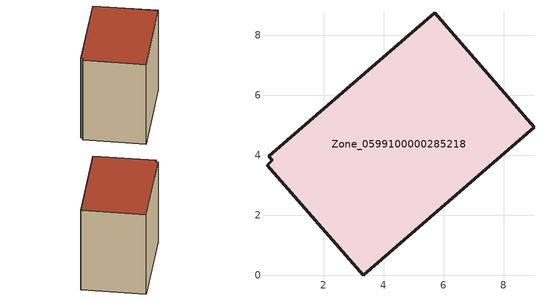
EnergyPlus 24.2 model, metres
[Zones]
Zone_0599100000285218
 floor ground (C_G): 9.01,4.94 3.32,0 0.11,3.68 0.29,3.84 0.18,3.97 5.7,8.76 z0
 wall outside (C_F): 9.01,4.94 5.7,8.76 0.18,3.97 0.29,3.84 0.11,3.68 3.32,0 9.01,4.94 z0:7.3
 roof outside (C_R): 3.32,0 9.01,4.94 5.7,8.76 0.18,3.97 0.29,3.84 0.11,3.68 z7.3
[BUILDING]
Pand.0599100000285218: North Axis=0; Terrain=City; Loads Convergence Tolerance Value=0.04; Temperature Convergence Tolerance Value=0.4; Solar Distribution=FullExterior; Maximum Number of Warmup Days=25; Minimum Number of Warmup Days=1
[Site:Location]
Rotterdam.The.Hague.AP_ZH_NLD Design_Conditions: Latitude=51.96; Longitude=4.45; Time Zone=1; Elevation=-4.5
[SITE:GROUNDTEMPERATURE:BUILDINGSURFACE]
18, 18, 18, 18, 18, 18, 18, 18, 18, 18, 18, 18
[MATERIAL] Thermal Absorptance=0.9; Solar Absorptance=0.7; Visible Absorptance=0.7
Name | Roughness | Thickness | Conductivity | Density | Specific Heat
G.TI.1946 | MediumSmooth | 0.15 | 1 | 540 | 1210
F.TI.1946 | Rough | 0.3 | 0.857143 | 1920 | 840
R.TI.1946 | MediumRough | 0.2 | 0.1 | 1500 | 1000
[CONSTRUCTION]
C_G: G.TI.1946
C_F: F.TI.1946
C_R: R.TI.1946
[ZONE]
Zone_0599100000285218: Type=1; Multiplier=1; Ceiling Height=Autocalculate; Volume=Autocalculate; Floor Area=autocalculate; Part of Total Floor Area=Yes
[ZONEINFILTRATION:DESIGNFLOWRATE]
Infil_Zone_0599100000285218: Zone or ZoneList or Space or SpaceList=Zone_0599100000285218; Schedule=AlwaysOn; Design Flow Rate Calculation Method=Flow/Area; Flow Rate per Floor Area=0.003; Constant Term Coefficient=1; Temperature Term Coefficient=0; Velocity Term Coefficient=0; Velocity Squared Term Coefficient=0
[HVACTEMPLATE:ZONE:IDEALLOADSAIRSYSTEM]
Zone_0599100000285218: Maximum Heating Supply Air Temperature=50; Minimum Cooling Supply Air Temperature=13; Maximum Heating Supply Air Humidity Ratio=0.0156; Minimum Cooling Supply Air Humidity Ratio=0.0077; Heating Limit=NoLimit; Cooling Limit=NoLimit; Dehumidification Control Type=ConstantSensibleHeatRatio; Cooling Sensible Heat Ratio=0.7; Dehumidification Setpoint=60; Humidification Control Type=None; Humidification Setpoint=30; Outdoor Air Method=None; Outdoor Air Flow Rate per Person=0.00944; Outdoor Air Flow Rate per Zone Floor Area=0; Outdoor Air Flow Rate per Zone=0; Demand Controlled Ventilation Type=None; Outdoor Air Economizer Type=NoEconomizer; Heat Recovery Type=None; Sensible Heat Recovery Effectiveness=0.7; Latent Heat Recovery Effectiveness=0.65
[ZONECONTROL:THERMOSTAT]
ThermostatControl_Zone_0599100000285218: Zone or ZoneList=Zone_0599100000285218; Control Type Schedule=DualSetpointControlType; Control 1=Thermostat_Zone_0599100000285218; Temperature Difference Between Cutout And Setpoint=0
[THERMOSTATSETPOINT:DUALSETPOINT]
Thermostat_Zone_0599100000285218: Heating Setpoint Temperature Schedule=HeatingSetpoint_Zone_0599100000285218; Cooling Setpoint Temperature Schedule=CoolingSetpoint_Zone_0599100000285218
[SCHEDULE:COMPACT]
HeatingSetpoint_Zone_0599100000285218: Through: 12/31, For: AllDays, Until: 24:00, 21
CoolingSetpoint_Zone_0599100000285218: Through: 12/31, For: AllDays, Until: 24:00, 24
DualSetpointControlType: Through: 12/31, For: AllDays, Until: 24:00, 4
AlwaysOn: Through: 12/31, For: AllDays, Until: 24:00, 1
